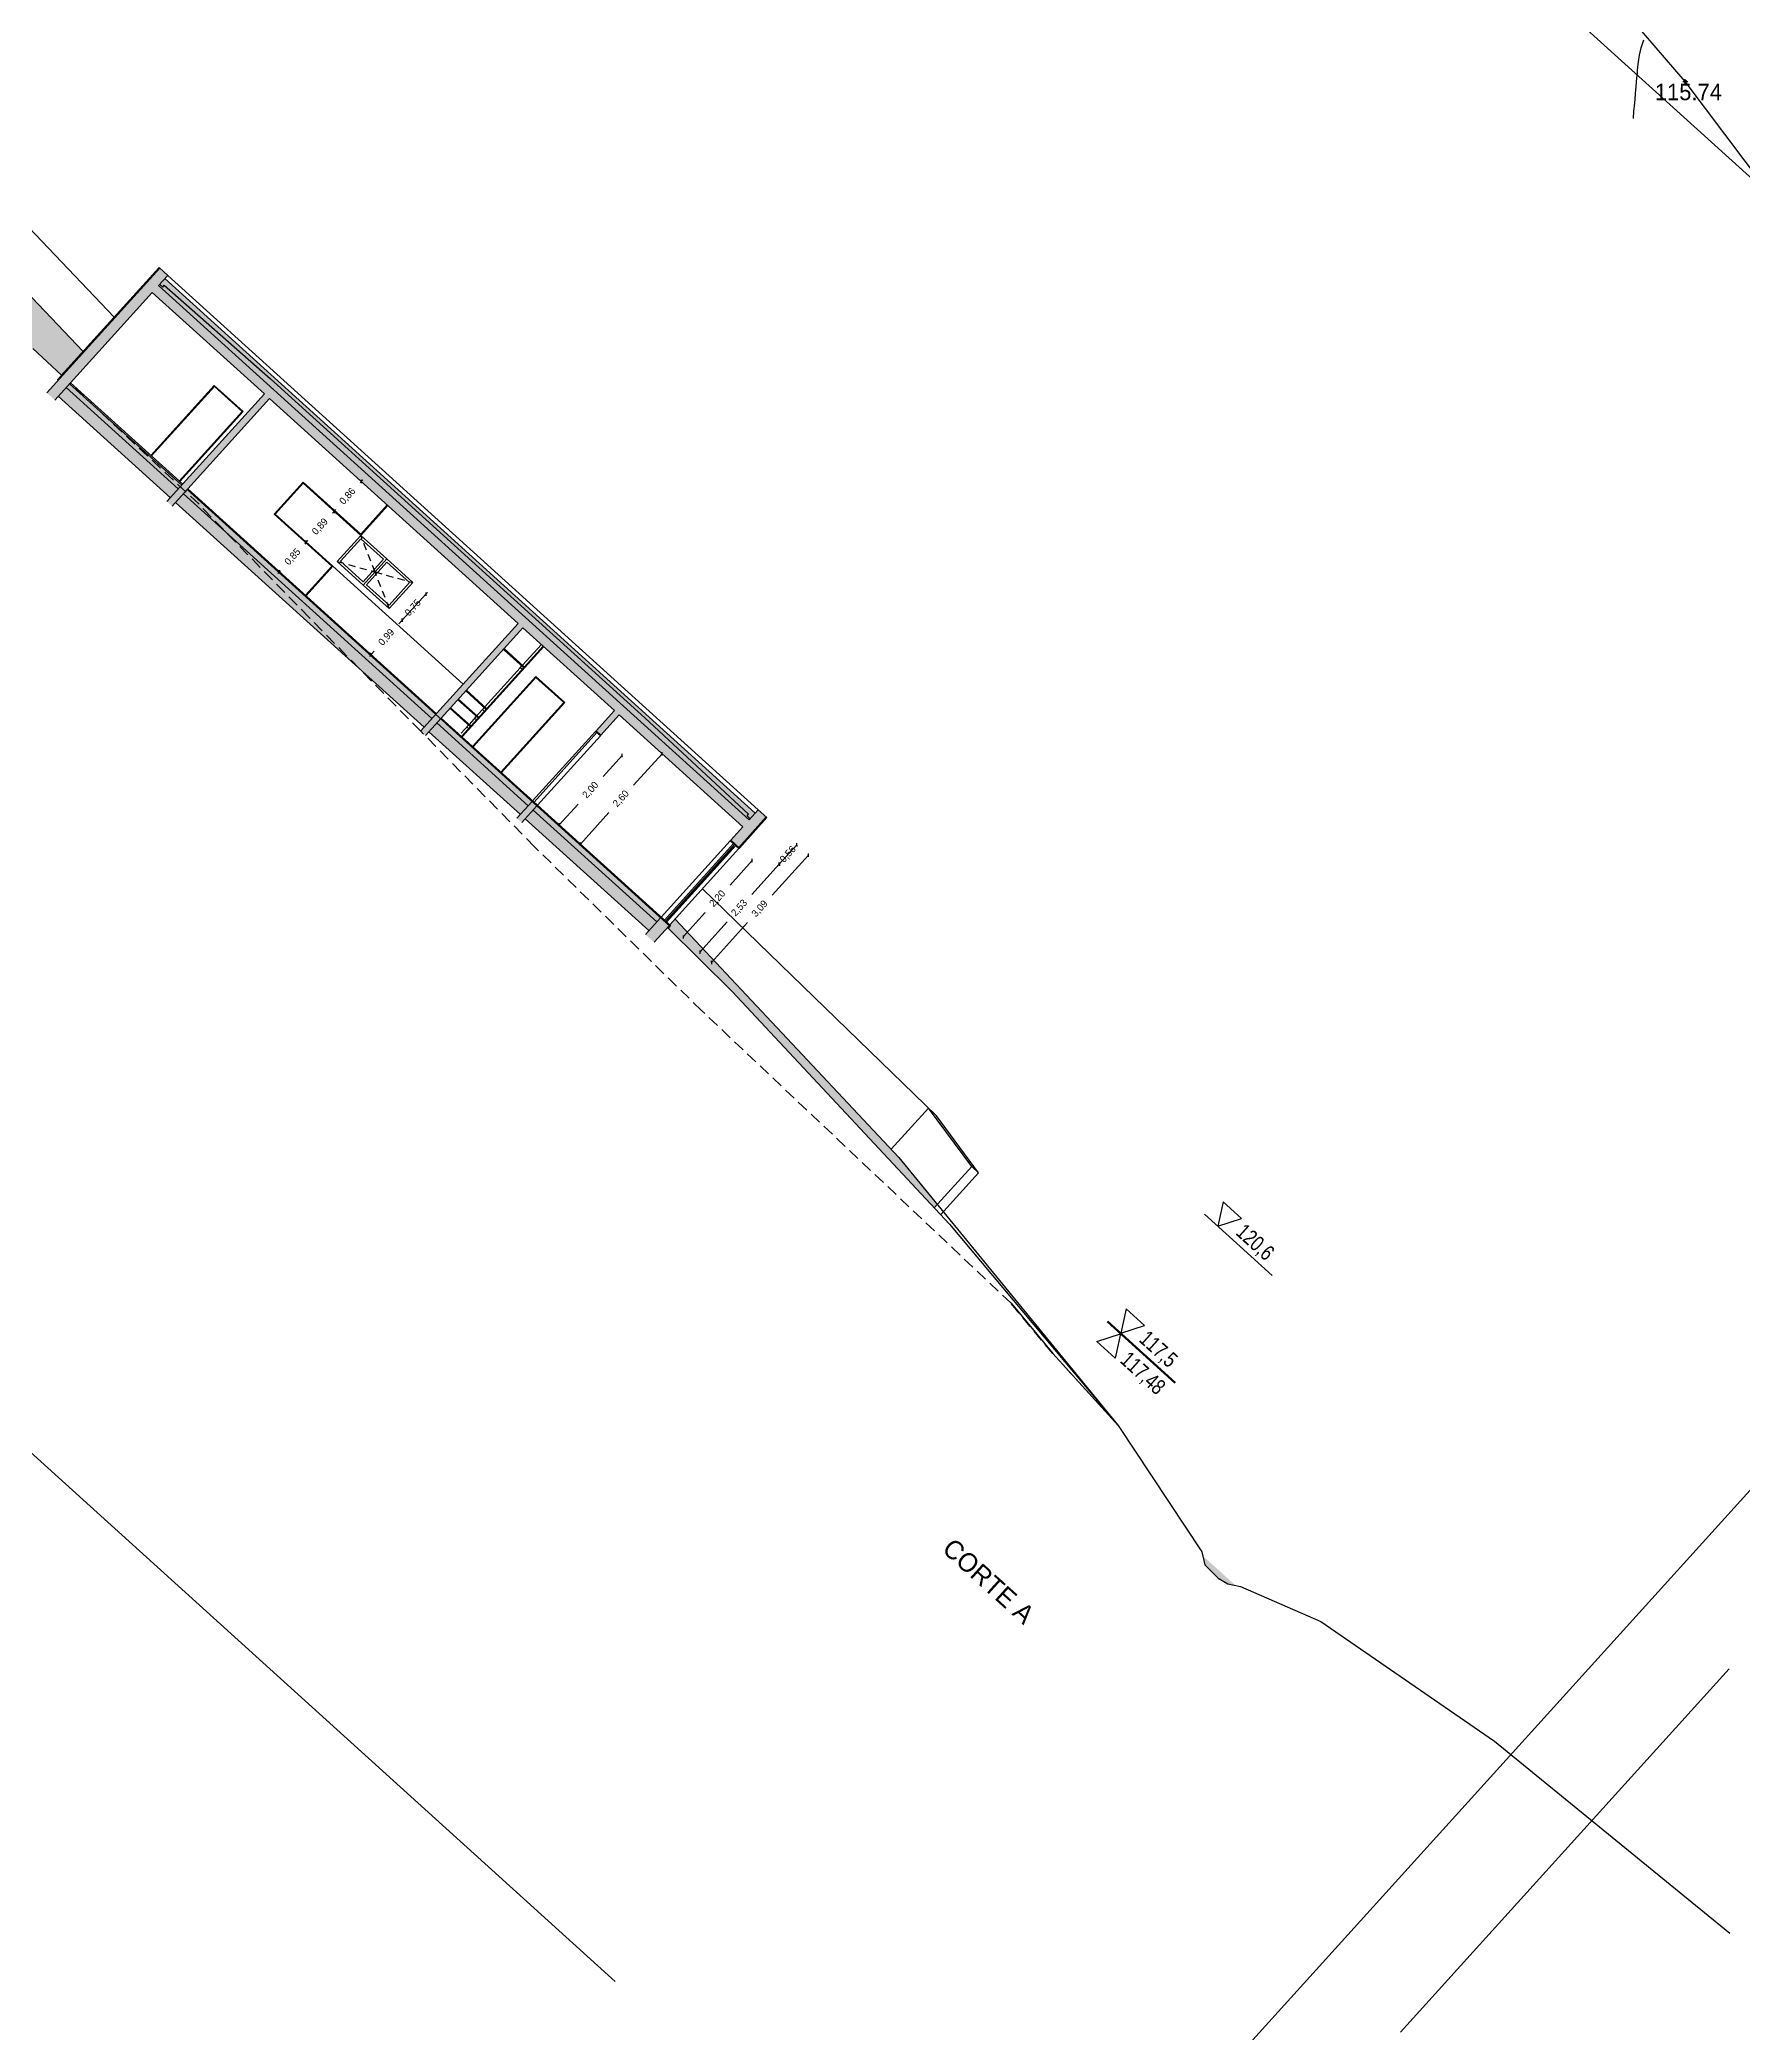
# Model space of a CAD drawing. Extents: x -196763 to -87592, y -65703 to -55832.
# Drawn here: x -87844.36 to -87808.03, y -65666.6 to -65624.08 of the extents above; entities that cross this region are included whole.
import ezdxf
from ezdxf.enums import TextEntityAlignment as Align

# ---------------------------------------------------------------- set-up
doc = ezdxf.new("R2010")
doc.units = 0
doc.header["$MEASUREMENT"] = 0
doc.header["$PDMODE"] = 34
doc.header["$PDSIZE"] = 0.05
doc.linetypes.add('DASHED', pattern=[70, 50, -20])
doc.linetypes.add('HIDDEN', pattern=[0.375, 0.25, -0.125])
doc.layers.add('0_folha', color=7, linetype='Continuous', lineweight=9)
for name, color, linetype in [('0_PROP.aux', 6, 'Continuous'), ('0_PROP.aux.cotas', 30, 'Continuous'), ('0_pROP.aux.legenda', 7, 'Continuous'), ('0_PROP.corte', 10, 'Continuous'), ('0_PROP.corte.vaos', 160, 'Continuous'), ('0_PROP.mob', 19, 'Continuous'), ('0_PROP.trama', 251, 'Continuous'), ('0_PROP.vista1', 251, 'Continuous'), ('0_PROP.vista4', 140, 'Continuous'), ('0_PROPfinal', 4, 'Continuous'), ('0_tramas piso0', 7, 'Continuous'), ('CV', 8, 'Continuous'), ('LEVTP_BERMA', 6, 'Continuous'), ('POINTS', 2, 'Continuous'), ('Z', 1, 'Continuous')]:
    doc.layers.add(name, color=color, linetype=linetype)
doc.styles.add('creativespace', font='GOTHIC.TTF')
doc.dimstyles.new('creativespace', dxfattribs={"dimtxt": 0.15, "dimasz": 0.05, "dimexe": 0.05, "dimexo": 0.05, "dimgap": 0.2, "dimtad": 0, "dimtoh": 1, "dimzin": 1, "dimtxsty": 'creativespace', "dimblk": 'OBLIQUE', "dimcen": 0, "dimclrd": 251, "dimclre": 256, "dimclrt": 30, "dimazin": 3, "dimtfac": 1, "dimtmove": 0, "dimatfit": 3, "dimldrblk": 'OBLIQUE', "dimfxl": 1, "dimlwd": -1, "dimlwe": -1, "dimarcsym": 0})

# ---------------------------------------------------------------- blocks, each defined once
blk = doc.blocks.new('_Oblique')
at = {"color": 0, "linetype": 'ByBlock', "lineweight": -2}
blk.add_line((-0.5, -0.5), (0.5, 0.5), dxfattribs=at)
blk = doc.blocks.new('*D90')
at = {"layer": '0_PROP.aux.cotas', "color": 251, "transparency": 16777216}
for p, q in [((-87827.953, -65641.479), (-87828.727, -65642.333)), ((-87830.027, -65643.77), (-87829.253, -65642.915))]:
    blk.add_line(p, q, dxfattribs=at)
at = {"layer": 'DEFPOINTS', "color": 0, "transparency": 16777216}
for p in [(-87827.953, -65641.479), (-87830.027, -65643.77), (-87830.027, -65643.77)]:
    blk.add_point(p, dxfattribs=at)
at = {"layer": '0_PROP.aux.cotas', "color": 251, "transparency": 16777216, "xscale": 0.05, "yscale": 0.05, "zscale": 0.05}
for p, rotation in [((-87827.953, -65641.479), 47.85695784791795), ((-87830.027, -65643.77), 227.856957847918)]:
    blk.add_blockref('_Oblique', p, dxfattribs=dict(at, rotation=rotation))
at = {"layer": '0_PROP.aux.cotas', "color": 30, "transparency": 16777216, "insert": (-87828.99, -65642.624), "char_height": 0.15, "attachment_point": 5, "rotation": 47.857, "style": 'creativespace'}
blk.add_mtext('3,09', dxfattribs=at)
blk = doc.blocks.new('*D91')
at = {"layer": '0_PROP.aux.cotas', "color": 251, "transparency": 16777216}
blk.add_line((-87828.201, -65641.254), (-87828.577, -65641.669), dxfattribs=at)
at = {"layer": 'DEFPOINTS', "color": 0, "transparency": 16777216}
for p in [(-87828.201, -65641.254), (-87828.577, -65641.669), (-87828.577, -65641.669)]:
    blk.add_point(p, dxfattribs=at)
at = {"layer": '0_PROP.aux.cotas', "color": 251, "transparency": 16777216, "xscale": 0.05, "yscale": 0.05, "zscale": 0.05}
for p, rotation in [((-87828.201, -65641.254), 47.85695784791795), ((-87828.577, -65641.669), 227.856957847918)]:
    blk.add_blockref('_Oblique', p, dxfattribs=dict(at, rotation=rotation))
at = {"layer": '0_PROP.aux.cotas', "color": 30, "transparency": 16777216, "insert": (-87828.389, -65641.462), "char_height": 0.15, "attachment_point": 5, "rotation": 47.857, "style": 'creativespace'}
blk.add_mtext('0,56', dxfattribs=at)
blk = doc.blocks.new('*D92')
at = {"layer": '0_PROP.aux.cotas', "color": 251, "transparency": 16777216}
for p, q in [((-87828.577, -65641.669), (-87829.161, -65642.314)), ((-87830.275, -65643.545), (-87829.691, -65642.901))]:
    blk.add_line(p, q, dxfattribs=at)
at = {"layer": 'DEFPOINTS', "color": 0, "transparency": 16777216}
for p in [(-87828.577, -65641.669), (-87830.275, -65643.545), (-87830.275, -65643.545)]:
    blk.add_point(p, dxfattribs=at)
at = {"layer": '0_PROP.aux.cotas', "color": 251, "transparency": 16777216, "xscale": 0.05, "yscale": 0.05, "zscale": 0.05}
for p, rotation in [((-87828.577, -65641.669), 47.85695784791795), ((-87830.275, -65643.545), 227.856957847918)]:
    blk.add_blockref('_Oblique', p, dxfattribs=dict(at, rotation=rotation))
at = {"layer": '0_PROP.aux.cotas', "color": 30, "transparency": 16777216, "insert": (-87829.426, -65642.607), "char_height": 0.15, "attachment_point": 5, "rotation": 47.857, "style": 'creativespace'}
blk.add_mtext('2,53', dxfattribs=at)
blk = doc.blocks.new('*D89')
at = {"layer": '0_PROP.aux.cotas', "color": 251, "transparency": 16777216}
for p, q in [((-87829.155, -65641.592), (-87829.627, -65642.114)), ((-87830.631, -65643.223), (-87830.159, -65642.701))]:
    blk.add_line(p, q, dxfattribs=at)
at = {"layer": 'DEFPOINTS', "color": 0, "transparency": 16777216}
for p in [(-87829.155, -65641.592), (-87830.631, -65643.223), (-87830.631, -65643.223)]:
    blk.add_point(p, dxfattribs=at)
at = {"layer": '0_PROP.aux.cotas', "color": 251, "transparency": 16777216, "xscale": 0.05, "yscale": 0.05, "zscale": 0.05}
for p, rotation in [((-87829.155, -65641.592), 47.85695784791795), ((-87830.631, -65643.223), 227.856957847918)]:
    blk.add_blockref('_Oblique', p, dxfattribs=dict(at, rotation=rotation))
at = {"layer": '0_PROP.aux.cotas', "color": 30, "transparency": 16777216, "insert": (-87829.893, -65642.407), "char_height": 0.15, "attachment_point": 5, "rotation": 47.857, "style": 'creativespace'}
blk.add_mtext('2,20', dxfattribs=at)
blk = doc.blocks.new('*D174')
at = {"layer": '0_PROP.aux.cotas', "color": 251, "transparency": 16777216}
for p, q in [((-87831.931, -65639.349), (-87832.336, -65639.797)), ((-87833.273, -65640.832), (-87832.867, -65640.385))]:
    blk.add_line(p, q, dxfattribs=at)
at = {"layer": 'DEFPOINTS', "color": 0, "transparency": 16777216}
for p in [(-87831.931, -65639.349), (-87833.273, -65640.832), (-87833.273, -65640.832)]:
    blk.add_point(p, dxfattribs=at)
at = {"layer": '0_PROP.aux.cotas', "color": 251, "transparency": 16777216, "xscale": 0.05, "yscale": 0.05, "zscale": 0.05}
for p, rotation in [((-87831.931, -65639.349), 47.85695784791795), ((-87833.273, -65640.832), 227.856957847918)]:
    blk.add_blockref('_Oblique', p, dxfattribs=dict(at, rotation=rotation))
at = {"layer": '0_PROP.aux.cotas', "color": 30, "transparency": 16777216, "insert": (-87832.602, -65640.091), "char_height": 0.15, "attachment_point": 5, "rotation": 47.857, "style": 'creativespace'}
blk.add_mtext('2,00', dxfattribs=at)
blk = doc.blocks.new('*D175')
at = {"layer": '0_PROP.aux.cotas', "color": 251, "transparency": 16777216}
for p, q in [((-87831.079, -65639.311), (-87831.686, -65639.981)), ((-87832.824, -65641.239), (-87832.217, -65640.568))]:
    blk.add_line(p, q, dxfattribs=at)
at = {"layer": 'DEFPOINTS', "color": 0, "transparency": 16777216}
for p in [(-87831.079, -65639.311), (-87832.824, -65641.239), (-87832.824, -65641.239)]:
    blk.add_point(p, dxfattribs=at)
at = {"layer": '0_PROP.aux.cotas', "color": 251, "transparency": 16777216, "xscale": 0.05, "yscale": 0.05, "zscale": 0.05}
for p, rotation in [((-87831.079, -65639.311), 47.85695784791795), ((-87832.824, -65641.239), 227.856957847918)]:
    blk.add_blockref('_Oblique', p, dxfattribs=dict(at, rotation=rotation))
at = {"layer": '0_PROP.aux.cotas', "color": 30, "transparency": 16777216, "insert": (-87831.951, -65640.275), "char_height": 0.15, "attachment_point": 5, "rotation": 47.857, "style": 'creativespace'}
blk.add_mtext('2,60', dxfattribs=at)
blk = doc.blocks.new('*D181')
at = {"layer": '0_PROP.aux.cotas', "color": 251, "transparency": 16777216}
for p, q in [((-87838.674, -65634.799), (-87838.694, -65634.821)), ((-87838.674, -65634.799), (-87838.64, -65634.762)), ((-87839.244, -65635.429), (-87839.223, -65635.406)), ((-87839.244, -65635.429), (-87839.277, -65635.466))]:
    blk.add_line(p, q, dxfattribs=at)
at = {"layer": 'DEFPOINTS', "color": 0, "transparency": 16777216}
for p in [(-87838.674, -65634.799), (-87839.244, -65635.429), (-87839.244, -65635.429)]:
    blk.add_point(p, dxfattribs=at)
at = {"layer": '0_PROP.aux.cotas', "color": 251, "transparency": 16777216, "xscale": 0.05, "yscale": 0.05, "zscale": 0.05}
for p, rotation in [((-87838.674, -65634.799), 227.856957847918), ((-87839.244, -65635.429), 47.85695784791795)]:
    blk.add_blockref('_Oblique', p, dxfattribs=dict(at, rotation=rotation))
at = {"layer": '0_PROP.aux.cotas', "color": 30, "transparency": 16777216, "insert": (-87838.959, -65635.114), "char_height": 0.15, "attachment_point": 5, "rotation": 47.857, "style": 'creativespace'}
blk.add_mtext('0,85', dxfattribs=at)
blk = doc.blocks.new('*D182')
at = {"layer": '0_PROP.aux.cotas', "color": 251, "transparency": 16777216}
for p, q in [((-87838.076, -65634.139), (-87838.043, -65634.102)), ((-87838.076, -65634.139), (-87838.112, -65634.178)), ((-87838.674, -65634.799), (-87838.707, -65634.836)), ((-87838.674, -65634.799), (-87838.638, -65634.76))]:
    blk.add_line(p, q, dxfattribs=at)
at = {"layer": 'DEFPOINTS', "color": 0, "transparency": 16777216}
for p in [(-87838.076, -65634.139), (-87838.674, -65634.799), (-87838.674, -65634.799)]:
    blk.add_point(p, dxfattribs=at)
at = {"layer": '0_PROP.aux.cotas', "color": 251, "transparency": 16777216, "xscale": 0.05, "yscale": 0.05, "zscale": 0.05}
for p, rotation in [((-87838.076, -65634.139), 227.856957847918), ((-87838.674, -65634.799), 47.85695784791795)]:
    blk.add_blockref('_Oblique', p, dxfattribs=dict(at, rotation=rotation))
at = {"layer": '0_PROP.aux.cotas', "color": 30, "transparency": 16777216, "insert": (-87838.375, -65634.469), "char_height": 0.15, "attachment_point": 5, "rotation": 47.857, "style": 'creativespace'}
blk.add_mtext('0,89', dxfattribs=at)
blk = doc.blocks.new('*D183')
at = {"layer": '0_PROP.aux.cotas', "color": 251, "transparency": 16777216}
for p, q in [((-87837.499, -65633.501), (-87837.523, -65633.527)), ((-87837.499, -65633.501), (-87837.466, -65633.464)), ((-87838.076, -65634.139), (-87838.053, -65634.112)), ((-87838.076, -65634.139), (-87838.11, -65634.176))]:
    blk.add_line(p, q, dxfattribs=at)
at = {"layer": 'DEFPOINTS', "color": 0, "transparency": 16777216}
for p in [(-87837.499, -65633.501), (-87838.076, -65634.139), (-87838.076, -65634.139)]:
    blk.add_point(p, dxfattribs=at)
at = {"layer": '0_PROP.aux.cotas', "color": 251, "transparency": 16777216, "xscale": 0.05, "yscale": 0.05, "zscale": 0.05}
for p, rotation in [((-87837.499, -65633.501), 227.856957847918), ((-87838.076, -65634.139), 47.85695784791795)]:
    blk.add_blockref('_Oblique', p, dxfattribs=dict(at, rotation=rotation))
at = {"layer": '0_PROP.aux.cotas', "color": 30, "transparency": 16777216, "insert": (-87837.788, -65633.82), "char_height": 0.15, "attachment_point": 5, "rotation": 47.857, "style": 'creativespace'}
blk.add_mtext('0,86', dxfattribs=at)
blk = doc.blocks.new('*D184')
at = {"layer": '0_PROP.aux.cotas', "color": 251, "transparency": 16777216}
for p, q in [((-87836.626, -65636.463), (-87836.695, -65636.539)), ((-87836.626, -65636.463), (-87836.593, -65636.426)), ((-87837.29, -65637.197), (-87837.324, -65637.234)), ((-87837.29, -65637.197), (-87837.222, -65637.121))]:
    blk.add_line(p, q, dxfattribs=at)
at = {"layer": '0_PROP.aux.cotas', "transparency": 16777216}
blk.add_line((-87837.327, -65637.163), (-87837.327, -65637.163), dxfattribs=at)
at = {"layer": 'DEFPOINTS', "color": 0, "transparency": 16777216}
for p in [(-87836.626, -65636.463), (-87837.29, -65637.197), (-87837.29, -65637.197)]:
    blk.add_point(p, dxfattribs=at)
at = {"layer": '0_PROP.aux.cotas', "color": 251, "transparency": 16777216, "xscale": 0.05, "yscale": 0.05, "zscale": 0.05}
for p, rotation in [((-87836.626, -65636.463), 227.856957847918), ((-87837.29, -65637.197), 47.85695784791795)]:
    blk.add_blockref('_Oblique', p, dxfattribs=dict(at, rotation=rotation))
at = {"layer": '0_PROP.aux.cotas', "color": 30, "transparency": 16777216, "insert": (-87836.958, -65636.83), "char_height": 0.15, "attachment_point": 5, "rotation": 47.857, "style": 'creativespace'}
blk.add_mtext('0,99', dxfattribs=at)
blk = doc.blocks.new('*D185')
at = {"layer": '0_PROP.aux.cotas', "color": 251, "transparency": 16777216}
for p, q in [((-87836.123, -65635.907), (-87836.626, -65636.463)), ((-87836.123, -65635.907), (-87836.089, -65635.87)), ((-87836.626, -65636.463), (-87836.66, -65636.5))]:
    blk.add_line(p, q, dxfattribs=at)
at = {"layer": '0_PROP.aux.cotas', "transparency": 16777216}
blk.add_line((-87836.589, -65636.496), (-87836.589, -65636.496), dxfattribs=at)
at = {"layer": 'DEFPOINTS', "color": 0, "transparency": 16777216}
for p in [(-87836.123, -65635.907), (-87836.626, -65636.463), (-87836.626, -65636.463)]:
    blk.add_point(p, dxfattribs=at)
at = {"layer": '0_PROP.aux.cotas', "color": 251, "transparency": 16777216, "xscale": 0.05, "yscale": 0.05, "zscale": 0.05}
for p, rotation in [((-87836.123, -65635.907), 227.856957847918), ((-87836.626, -65636.463), 47.85695784791795)]:
    blk.add_blockref('_Oblique', p, dxfattribs=dict(at, rotation=rotation))
at = {"layer": '0_PROP.aux.cotas', "color": 30, "transparency": 16777216, "insert": (-87836.391, -65636.203), "char_height": 0.15, "attachment_point": 5, "rotation": 47.857, "style": 'creativespace'}
blk.add_mtext('0,75', dxfattribs=at)

msp = doc.modelspace()

# ---------------------------------------------------------------- hatches: boundary and pattern name
at = {"layer": '0_PROP.trama'}
h = msp.add_hatch(color=256, dxfattribs=at)
h.dxf.hatch_style = 1
h.paths.add_polyline_path([(-87841.825, -65629.317), (-87841.631, -65629.102), (-87841.801, -65628.947), (-87844.21, -65631.609), (-87844.04, -65631.763), (-87841.959, -65629.465), (-87839.567, -65631.63), (-87841.362, -65633.614), (-87841.253, -65633.716), (-87839.456, -65631.731), (-87834.152, -65636.53), (-87835.91, -65638.473), (-87835.806, -65638.566), (-87834.048, -65636.624), (-87832.097, -65638.39), (-87832.489, -65638.823), (-87832.385, -65638.917), (-87831.993, -65638.484), (-87829.355, -65640.871), (-87829.613, -65641.156), (-87829.442, -65641.31), (-87828.856, -65640.662), (-87829.026, -65640.508), (-87829.221, -65640.723)])
h.paths.add_polyline_path([(-87841.362, -65633.614), (-87841.647, -65633.929), (-87841.536, -65634.029), (-87841.253, -65633.716)], flags=17)
h.paths.add_polyline_path([(-87835.91, -65638.473), (-87836.232, -65638.828), (-87836.229, -65638.832), (-87836.128, -65638.922), (-87835.806, -65638.566)], flags=17)
h.paths.add_polyline_path([(-87833.855, -65640.332), (-87834.177, -65640.688), (-87834.073, -65640.782), (-87833.751, -65640.426)], flags=17)
h.paths.add_polyline_path([(-87831.113, -65642.814), (-87831.435, -65643.17), (-87831.25, -65643.337), (-87830.928, -65642.982)])
at = {"layer": '0_PROP.trama', "transparency": 33554541}
h = msp.add_hatch(color=256, dxfattribs=at)
h.dxf.hatch_style = 1
h.paths.add_polyline_path([(-87831.444, -65638.549), (-87839.439, -65631.314), (-87841.704, -65629.315), (-87841.737, -65629.351), (-87841.803, -65629.292), (-87841.825, -65629.317), (-87829.221, -65640.723), (-87829.198, -65640.698), (-87829.265, -65640.638), (-87829.232, -65640.602)])
at = {"layer": '0_PROP.trama', "linetype": 'Continuous', "transparency": 33554661}
h = msp.add_hatch(dxfattribs=at)
h.set_pattern_fill('ANSI36', scale=0.15, angle=90)
h.set_pattern_definition([(92.856958, (-87993.432527, -65789.233582), (-0.0203621576, 0.0318371669), [0.046875, -0.009375, 0, -0.009375])])
h.paths.add_polyline_path([(-87829.09, -65640.578), (-87841.694, -65629.172), (-87841.803, -65629.292), (-87841.737, -65629.351), (-87841.704, -65629.315), (-87839.439, -65631.314), (-87831.444, -65638.549), (-87829.232, -65640.602), (-87829.265, -65640.638), (-87829.198, -65640.698)])
at = {"layer": '0_PROP.trama', "transparency": 33554541}
h = msp.add_hatch(color=256, dxfattribs=at)
h.dxf.hatch_style = 1
h.paths.add_polyline_path([(-87841.492, -65633.583), (-87843.798, -65631.497), (-87843.966, -65631.682), (-87841.66, -65633.769)])
h.paths.add_polyline_path([(-87841.405, -65633.662), (-87841.492, -65633.583), (-87841.66, -65633.769), (-87841.573, -65633.847)])
h.paths.add_polyline_path([(-87838.609, -65636.408), (-87840.4, -65634.571), (-87841.294, -65633.762), (-87841.462, -65633.948), (-87837.538, -65637.499)])
h.paths.add_polyline_path([(-87831.193, -65642.903), (-87833.499, -65640.816), (-87833.667, -65641.001), (-87831.361, -65643.088)])
h.paths.add_polyline_path([(-87833.936, -65640.421), (-87835.887, -65638.655), (-87836.055, -65638.841), (-87834.103, -65640.607)])
h.paths.add_polyline_path([(-87833.499, -65640.816), (-87833.832, -65640.515), (-87834, -65640.701), (-87833.667, -65641.001)])
h.paths.add_polyline_path([(-87835.991, -65638.562), (-87840.4, -65634.571), (-87838.609, -65636.408), (-87837.538, -65637.499), (-87836.158, -65638.747)])
at = {"layer": '0_PROP.trama', "linetype": 'Continuous'}
h = msp.add_hatch(dxfattribs=at)
h.set_pattern_fill('ANSI36', scale=0.2)
h.set_pattern_definition([(92.856958, (-87782.184158, -65667.41723), (-0.0271495435, 0.042449556), [0.0625, -0.0125, 0, -0.0125])])
h.paths.add_polyline_path([(-87843.258, -65631.836), (-87843.724, -65631.415), (-87843.798, -65631.497), (-87841.405, -65633.662), (-87841.362, -65633.614)])
h.paths.add_polyline_path([(-87843.258, -65631.836), (-87841.362, -65633.614), (-87841.332, -65633.58)])
h.paths.add_polyline_path([(-87841.214, -65633.673), (-87841.294, -65633.762), (-87835.991, -65638.562), (-87835.91, -65638.473)])
h.paths.add_polyline_path([(-87835.806, -65638.566), (-87835.887, -65638.655), (-87833.936, -65640.421), (-87833.855, -65640.332)])
h.paths.add_polyline_path([(-87833.751, -65640.426), (-87833.832, -65640.515), (-87831.193, -65642.903), (-87831.113, -65642.814)])
at = {"layer": '0_PROP.trama', "transparency": 33554541}
h = msp.add_hatch(color=256, dxfattribs=at)
h.dxf.hatch_style = 1
h.paths.add_polyline_path([(-87819.54, -65656.43), (-87819.496, -65656.622), (-87819.213, -65656.906), (-87819.002, -65657.028), (-87818.838, -65657.065)])
at = {"layer": '0_tramas piso0', "transparency": 33554536}
h = msp.add_hatch(color=55, dxfattribs=at)
h.dxf.hatch_style = 1
h.paths.add_polyline_path([(-87849.037, -65624.841), (-87849.267, -65625.095), (-87848.109, -65626.462), (-87847.158, -65627.593), (-87845.775, -65629.032), (-87844.85, -65630.09), (-87844.509, -65630.665), (-87843.899, -65631.236), (-87843.436, -65630.724)])
h = msp.add_hatch(color=55, dxfattribs=at)
h.dxf.hatch_style = 1
h.paths.add_polyline_path([(-87830.801, -65642.841), (-87830.914, -65642.967), (-87830.899, -65642.98), (-87830.913, -65642.995), (-87830.947, -65643.033), (-87829.581, -65644.387), (-87827.557, -65646.553), (-87826.146, -65648.063), (-87826.025, -65647.93)])
h.paths.add_polyline_path([(-87826.025, -65647.93), (-87826.146, -65648.063), (-87825.269, -65649), (-87825.206, -65648.931)])

# ---------------------------------------------------------------- linework, layer by layer
at = {"layer": '0_folha'}
msp.add_line((-87766.484, -65664.448), (-87843.777, -65594.503), dxfattribs=at)
at = {"layer": '0_PROP.aux', "linetype": 'DASHED', "ltscale": 0.003}
for points in [[(-87838.014, -65635.208), (-87837.206, -65635.433), (-87837.51, -65634.651)], [(-87836.901, -65636.214), (-87837.206, -65635.433), (-87836.398, -65635.658)]]:
    msp.add_lwpolyline(points, dxfattribs=at)
at = {"layer": '0_PROP.aux', "linetype": 'Continuous'}
msp.add_lwpolyline([(-87859.236, -65640.939), (-87832.08, -65665.514)], dxfattribs=at)
at = {"layer": '0_PROP.aux.cotas', "linetype": 'Continuous'}
for p, q in [((-87818.057, -65650.448), (-87819.501, -65649.141)), ((-87820.137, -65652.746), (-87821.581, -65651.439)), ((-87820.123, -65652.732), (-87821.568, -65651.424))]:
    msp.add_line(p, q, dxfattribs=at)
for points in [[(-87819.108, -65648.878), (-87819.219, -65649.396), (-87818.715, -65649.234), (-87819.108, -65648.878)], [(-87821.174, -65651.162), (-87821.286, -65651.68), (-87820.781, -65651.517), (-87821.174, -65651.162)], [(-87821.804, -65651.857), (-87821.299, -65651.695), (-87821.411, -65652.213), (-87821.804, -65651.857)]]:
    msp.add_lwpolyline(points, dxfattribs=at)
at = {"layer": '0_PROP.corte'}
for p, q in [((-87841.801, -65628.947), (-87844.21, -65631.609)), ((-87841.816, -65628.934), (-87843.983, -65631.329)), ((-87841.631, -65629.102), (-87841.816, -65628.934)), ((-87841.825, -65629.317), (-87841.631, -65629.102)), ((-87841.825, -65629.317), (-87829.221, -65640.723)), ((-87841.803, -65629.292), (-87841.737, -65629.351)), ((-87841.737, -65629.351), (-87841.704, -65629.315)), ((-87841.704, -65629.315), (-87839.439, -65631.314)), ((-87841.694, -65629.172), (-87829.09, -65640.578)), ((-87841.959, -65629.465), (-87844.04, -65631.763)), ((-87841.959, -65629.465), (-87839.567, -65631.63)), ((-87843.968, -65631.342), (-87843.983, -65631.329)), ((-87843.875, -65631.238), (-87843.889, -65631.225)), ((-87841.405, -65633.662), (-87843.798, -65631.497)), ((-87841.332, -65633.58), (-87843.724, -65631.415)), ((-87841.311, -65633.558), (-87843.704, -65631.393)), ((-87831.444, -65638.549), (-87839.439, -65631.314)), ((-87841.573, -65633.847), (-87843.966, -65631.682)), ((-87839.567, -65631.63), (-87841.647, -65633.929)), ((-87839.456, -65631.731), (-87841.536, -65634.029)), ((-87839.456, -65631.731), (-87834.152, -65636.53)), ((-87833.751, -65640.426), (-87841.214, -65633.673)), ((-87835.897, -65638.458), (-87841.2, -65633.659)), ((-87836.158, -65638.747), (-87841.462, -65633.948)), ((-87835.991, -65638.562), (-87841.294, -65633.762)), ((-87838.107, -65635.311), (-87839.334, -65634.201)), ((-87836.232, -65638.828), (-87834.152, -65636.53)), ((-87834.048, -65636.624), (-87836.128, -65638.922)), ((-87834.048, -65636.624), (-87832.097, -65638.39)), ((-87833.936, -65640.421), (-87835.887, -65638.655)), ((-87833.738, -65640.411), (-87835.793, -65638.552)), ((-87833.812, -65640.344), (-87835.793, -65638.552)), ((-87832.489, -65638.823), (-87832.097, -65638.39)), ((-87832.385, -65638.917), (-87831.993, -65638.484)), ((-87831.993, -65638.484), (-87829.355, -65640.871)), ((-87829.232, -65640.602), (-87831.446, -65638.547)), ((-87834.103, -65640.607), (-87836.055, -65638.841)), ((-87834.177, -65640.688), (-87833.855, -65640.332)), ((-87834.073, -65640.782), (-87833.751, -65640.426)), ((-87830.913, -65642.995), (-87833.751, -65640.426)), ((-87830.899, -65642.98), (-87833.738, -65640.411)), ((-87829.221, -65640.723), (-87829.027, -65640.507)), ((-87829.221, -65640.723), (-87829.026, -65640.508)), ((-87828.841, -65640.676), (-87829.026, -65640.508)), ((-87831.361, -65643.088), (-87834, -65640.701)), ((-87831.193, -65642.903), (-87833.832, -65640.515)), ((-87829.355, -65640.871), (-87829.613, -65641.156)), ((-87828.856, -65640.662), (-87829.442, -65641.31)), ((-87828.841, -65640.676), (-87829.427, -65641.324)), ((-87829.265, -65640.638), (-87829.232, -65640.602)), ((-87829.198, -65640.698), (-87829.265, -65640.638)), ((-87831.113, -65642.814), (-87831.435, -65643.17)), ((-87830.928, -65642.982), (-87831.25, -65643.337)), ((-87830.946, -65643.032), (-87830.961, -65643.019)), ((-87830.913, -65642.995), (-87830.946, -65643.032)), ((-87830.899, -65642.98), (-87830.913, -65642.995))]:
    msp.add_line(p, q, dxfattribs=at)
at = {"layer": '0_PROP.corte', "color": 240, "linetype": 'Continuous', "true_color": 0xed1f24}
for p, q in [((-87843.899, -65631.236), (-87844.509, -65630.665)), ((-87824.472, -65648.119), (-87825.269, -65649)), ((-87824.323, -65648.253), (-87824.472, -65648.119)), ((-87824.323, -65648.253), (-87825.132, -65649.147))]:
    msp.add_line(p, q, dxfattribs=at)
at = {"layer": '0_PROP.corte', "color": 5, "linetype": 'HIDDEN'}
msp.add_line((-87840.962, -65633.989), (-87843.717, -65631.407), dxfattribs=at)
at = {"layer": '0_PROP.corte'}
msp.add_lwpolyline([(-87841.816, -65628.934), (-87843.903, -65631.24)], dxfattribs=at)
at = {"layer": '0_PROP.corte', "color": 5, "linetype": 'HIDDEN'}
for points in [[(-87836.229, -65638.832), (-87838.609, -65636.408), (-87840.848, -65634.112), (-87840.884, -65634.075)], [(-87821.344, -65653.65), (-87822.743, -65652.115), (-87823.631, -65651.041), (-87830.236, -65644.794), (-87833.801, -65641.299), (-87836.229, -65638.832)]]:
    msp.add_lwpolyline(points, dxfattribs=at)
at = {"layer": '0_PROP.corte', "color": 240, "linetype": 'Continuous', "true_color": 0xed1f24}
for points in [[(-87830.961, -65643.019), (-87829.581, -65644.387), (-87827.557, -65646.553), (-87824.944, -65649.349), (-87821.344, -65653.65)], [(-87823.631, -65651.041), (-87822.743, -65652.115), (-87821.344, -65653.65)], [(-87821.344, -65653.65), (-87821.344, -65653.65), (-87819.56, -65656.343), (-87819.496, -65656.622), (-87819.213, -65656.906), (-87819.002, -65657.028), (-87818.737, -65657.088), (-87817.02, -65657.833)], [(-87817.02, -65657.833), (-87813.317, -65660.389), (-87808.291, -65664.485)]]:
    msp.add_lwpolyline(points, dxfattribs=at)
at = {"layer": '0_PROP.corte.vaos', "linetype": 'Continuous'}
for p, q in [((-87840.635, -65631.473), (-87841.977, -65632.956)), ((-87840.042, -65632.009), (-87841.384, -65633.492)), ((-87833.773, -65637.661), (-87835.126, -65639.155)), ((-87833.772, -65637.683), (-87835.114, -65639.166)), ((-87833.156, -65638.219), (-87833.773, -65637.661)), ((-87833.179, -65638.22), (-87833.772, -65637.683)), ((-87833.179, -65638.22), (-87834.521, -65639.703)), ((-87833.156, -65638.219), (-87834.509, -65639.714)), ((-87832.5, -65638.834), (-87833.842, -65640.317)), ((-87832.47, -65638.861), (-87833.812, -65640.344)), ((-87832.5, -65638.834), (-87832.489, -65638.823)), ((-87832.396, -65638.928), (-87832.5, -65638.834)), ((-87832.385, -65638.917), (-87832.489, -65638.823)), ((-87832.396, -65638.928), (-87832.385, -65638.917)), ((-87829.554, -65641.23), (-87831.03, -65642.862)), ((-87829.531, -65641.252), (-87831.007, -65642.883)), ((-87829.507, -65641.273), (-87830.983, -65642.904)), ((-87829.552, -65641.299), (-87830.961, -65642.856)), ((-87829.623, -65641.168), (-87829.613, -65641.156)), ((-87829.623, -65641.168), (-87829.438, -65641.335)), ((-87829.613, -65641.156), (-87829.427, -65641.324)), ((-87829.564, -65641.289), (-87829.541, -65641.31)), ((-87829.438, -65641.335), (-87829.427, -65641.324)), ((-87830.973, -65642.846), (-87830.95, -65642.867))]:
    msp.add_line(p, q, dxfattribs=at)
for points in [[(-87841.989, -65632.945), (-87840.636, -65631.45), (-87840.02, -65632.008), (-87841.372, -65633.503)], [(-87841.977, -65632.956), (-87840.635, -65631.473), (-87840.042, -65632.009), (-87841.384, -65633.492)]]:
    msp.add_lwpolyline(points, dxfattribs=at)
at = {"layer": '0_PROP.mob'}
for p, q in [((-87833.618, -65637.013), (-87835.363, -65638.941)), ((-87833.604, -65637.026), (-87835.348, -65638.954)), ((-87834.034, -65637.473), (-87834.464, -65637.084)), ((-87834.021, -65637.458), (-87834.451, -65637.069)), ((-87834.105, -65637.476), (-87834.071, -65637.439)), ((-87834.068, -65637.51), (-87834.105, -65637.476)), ((-87834.021, -65637.458), (-87834.006, -65637.471)), ((-87834.826, -65638.348), (-87835.256, -65637.958)), ((-87835.175, -65638.733), (-87835.605, -65638.344)), ((-87835.162, -65638.718), (-87835.592, -65638.329)), ((-87835.007, -65638.548), (-87835.437, -65638.159)), ((-87834.994, -65638.533), (-87835.424, -65638.144)), ((-87834.84, -65638.362), (-87835.27, -65637.973)), ((-87834.91, -65638.366), (-87834.877, -65638.329)), ((-87834.873, -65638.4), (-87834.91, -65638.366)), ((-87834.826, -65638.348), (-87834.811, -65638.361)), ((-87835.246, -65638.737), (-87835.212, -65638.7)), ((-87835.209, -65638.77), (-87835.246, -65638.737)), ((-87835.162, -65638.718), (-87835.147, -65638.732)), ((-87835.078, -65638.551), (-87835.044, -65638.514)), ((-87835.041, -65638.585), (-87835.078, -65638.551)), ((-87834.994, -65638.533), (-87834.979, -65638.546))]:
    msp.add_line(p, q, dxfattribs=at)
at = {"layer": '0_PROP.vista1', "linetype": 'Continuous'}
for p, q in [((-87829.026, -65640.508), (-87841.631, -65629.102)), ((-87838.107, -65635.311), (-87835.326, -65637.827))]:
    msp.add_line(p, q, dxfattribs=at)
for points in [[(-87836.945, -65634.003), (-87837.511, -65634.629), (-87838.738, -65633.518), (-87839.356, -65634.202), (-87838.13, -65635.312), (-87838.689, -65635.931)], [(-87836.933, -65634.014), (-87837.51, -65634.651), (-87838.737, -65633.541), (-87839.334, -65634.201), (-87838.107, -65635.311), (-87838.677, -65635.942)], [(-87837.51, -65634.651), (-87838.014, -65635.208), (-87837.457, -65635.711), (-87836.954, -65635.155), (-87837.51, -65634.651)], [(-87836.954, -65635.155), (-87837.457, -65635.711), (-87837.457, -65635.711)], [(-87836.398, -65635.658), (-87836.901, -65636.214), (-87837.457, -65635.711), (-87836.954, -65635.155), (-87836.398, -65635.658)]]:
    msp.add_lwpolyline(points, dxfattribs=at)
for points in [[(-87837.025, -65635.158), (-87837.507, -65634.722), (-87837.943, -65635.205), (-87837.461, -65635.64)], [(-87836.951, -65635.225), (-87836.469, -65635.661), (-87836.904, -65636.143), (-87837.387, -65635.707)]]:
    msp.add_lwpolyline(points, close=True, dxfattribs=at)
at = {"layer": '0_PROP.vista4', "linetype": 'Continuous'}
for p, q in [((-87830.218, -65642.198), (-87825.22, -65647.04)), ((-87825.393, -65646.873), (-87826.191, -65647.754)), ((-87824.472, -65648.119), (-87825.393, -65646.873)), ((-87824.323, -65648.253), (-87825.22, -65647.04))]:
    msp.add_line(p, q, dxfattribs=at)
for points in [[(-87848.377, -65624.112), (-87842.776, -65629.995)], [(-87849.037, -65624.841), (-87843.436, -65630.724)], [(-87830.801, -65642.841), (-87826.025, -65647.93), (-87821.344, -65653.65)]]:
    msp.add_lwpolyline(points, dxfattribs=at)
at = {"layer": '0_PROPfinal', "linetype": 'Continuous'}
for p, q in [((-87838.107, -65635.311), (-87838.677, -65635.942)), ((-87834.058, -65637.424), (-87833.655, -65636.979)), ((-87834.105, -65637.476), (-87834.863, -65638.314)), ((-87834.877, -65638.329), (-87835.031, -65638.499)), ((-87835.212, -65638.7), (-87835.366, -65638.87)), ((-87835.044, -65638.514), (-87835.199, -65638.685)), ((-87832.396, -65638.928), (-87833.738, -65640.411)), ((-87829.623, -65641.168), (-87831.099, -65642.799)), ((-87829.438, -65641.335), (-87830.914, -65642.967)), ((-87808.304, -65658.844), (-87815.319, -65666.596))]:
    msp.add_line(p, q, dxfattribs=at)
msp.add_ray((-87792.336, -65637.872), (-0.670984, -0.741472), dxfattribs=at)
at = {"layer": 'CV', "linetype": 'Continuous'}
msp.add_polyline3d([(-87810.35, -65625.752, 0), (-87810.337, -65625.595, 0), (-87810.327, -65625.485, 0), (-87810.315, -65625.352, 0), (-87810.302, -65625.212, 0), (-87810.291, -65625.079, 0), (-87810.281, -65624.969, 0), (-87810.281, -65624.969, 0), (-87810.274, -65624.891, 0), (-87810.269, -65624.836, 0), (-87810.265, -65624.788, 0), (-87810.26, -65624.733, 0), (-87810.253, -65624.655, 0), (-87810.253, -65624.655, 0), (-87810.242, -65624.544, 0), (-87810.221, -65624.404, 0), (-87810.185, -65624.245, 0), (-87810.126, -65624.075, 0)], dxfattribs=at)
at = {"layer": 'LEVTP_BERMA', "linetype": 'Continuous'}
for p, q in [((-87809.241, -65624.964), (-87813.286, -65620.275)), ((-87805.541, -65629.892), (-87809.241, -65624.964))]:
    msp.add_line(p, q, dxfattribs=at)
at = {"layer": 'POINTS'}
msp.add_point((-87809.241, -65624.964, 115.744), dxfattribs=at)

# ---------------------------------------------------------------- texts
at = {"layer": '0_PROP.aux.cotas', "linetype": 'Continuous', "style": 'creativespace', "width": 0.8}
for s, p in [('120,6', (-87818.855, -65649.557)), ('117,5', (-87820.921, -65651.84)), ('117,48', (-87821.325, -65652.287))]:
    msp.add_text(s, height=0.331, rotation=317.833, dxfattribs=at).set_placement(p)
at = {"layer": '0_pROP.aux.legenda', "insert": (-87824.858, -65656.024), "char_height": 0.4, "width": 4.74812, "attachment_point": 1, "rotation": 317.857, "style": 'creativespace'}
msp.add_mtext('CORTE A', dxfattribs=at)
at = {"layer": 'Z'}
msp.add_text(' 115.74', height=0.35, dxfattribs=at).set_placement((-87809.241, -65625.364, 115.744), align=Align.CENTER)

# ---------------------------------------------------------------- dimensions: what is measured, and where the dimension line sits
at = {"layer": '0_PROP.aux.cotas'}
for base, p1, p2, picture, middle in [((-87838.076, -65634.139), (-87837.499, -65633.501), (-87838.076, -65634.139), '*D183', (-87837.788, -65633.82)), ((-87838.674, -65634.799), (-87838.076, -65634.139), (-87838.674, -65634.799), '*D182', (-87838.375, -65634.469)), ((-87839.244, -65635.429), (-87838.674, -65634.799), (-87839.244, -65635.429), '*D181', (-87838.959, -65635.114)), ((-87837.29, -65637.197), (-87836.626, -65636.463), (-87837.29, -65637.197), '*D184', (-87836.958, -65636.83)), ((-87833.273, -65640.832), (-87831.931, -65639.349), (-87833.273, -65640.832), '*D174', (-87832.602, -65640.091)), ((-87832.824, -65641.239), (-87831.079, -65639.311), (-87832.824, -65641.239), '*D175', (-87831.951, -65640.275)), ((-87830.631, -65643.223), (-87829.155, -65641.592), (-87830.631, -65643.223), '*D89', (-87829.893, -65642.407)), ((-87830.275, -65643.545), (-87828.577, -65641.669), (-87830.275, -65643.545), '*D92', (-87829.426, -65642.607)), ((-87830.027, -65643.77), (-87827.953, -65641.479), (-87830.027, -65643.77), '*D90', (-87828.99, -65642.624))]:
    dim = msp.add_linear_dim(base=base, p1=p1, p2=p2, angle=47.857, dimstyle='creativespace', dxfattribs=at)
    dim.commit()
    dim.dimension.update_dxf_attribs({"geometry": picture, "text_midpoint": middle})
for base, p1, p2, picture, middle in [((-87836.626, -65636.463), (-87836.123, -65635.907), (-87836.626, -65636.463), '*D185', (-87836.391, -65636.203)), ((-87828.577, -65641.669), (-87828.201, -65641.254), (-87828.577, -65641.669), '*D91', (-87828.389, -65641.462))]:
    dim = msp.add_linear_dim(base=base, p1=p1, p2=p2, angle=47.857, dimstyle='creativespace', dxfattribs=at)
    dim.commit()
    dim.dimension.update_dxf_attribs({"geometry": picture, "text_midpoint": middle, "dimtype": 160})

doc.saveas('drawing.dxf')
